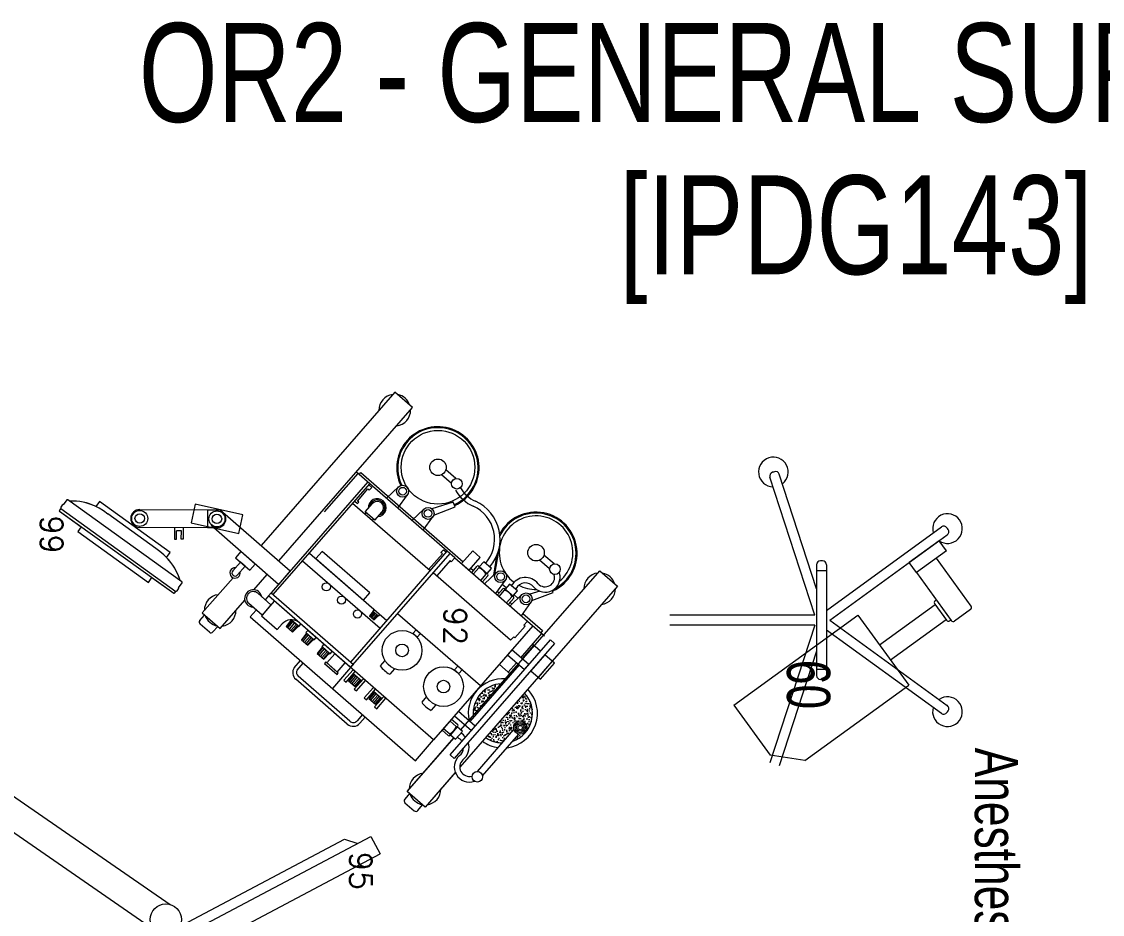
# Model space of a CAD drawing. Header units: millimetres. Extents: x 26027 to 581921, y 7230 to 233891.
# Drawn here: x 506278 to 508464, y 196465 to 198271 of the extents above; entities that cross this region are included whole.
import ezdxf

# ---------------------------------------------------------------- set-up
doc = ezdxf.new("R2010")
doc.units = ezdxf.units.MM
doc.header["$LTSCALE"] = 5
doc.linetypes.add('HIDDEN', pattern=[9.525, 6.35, -3.175])
for name, color, linetype, lineweight in [('72_EGR_BASE_TEXT', 7, 'Continuous', 5), ('Medical Equipment and Furniture', 163, 'Continuous', 0), ('Medical Equipment and Furniture1', 163, 'Continuous', 5)]:
    doc.layers.add(name, color=color, linetype=linetype, lineweight=lineweight)
doc.styles.add('list_ghTextstyle', font='romans.shx', dxfattribs={"height": 0.25})
doc.styles.add('X3G_ENTITY_257CFD', font='swisscl.ttf', dxfattribs={"height": 200})
doc.styles.add('X3G_ENTITY_2587EA', font='swisscl.ttf', dxfattribs={"height": 200})

# ---------------------------------------------------------------- blocks, each defined once
blk = doc.blocks.new('Anesthesia Machine')
at = {"layer": 'Medical Equipment and Furniture'}
h = blk.add_hatch(dxfattribs=at)
h.set_pattern_fill('AR-CONC', color=256, scale=2, angle=48.9223, style=0)
h.set_pattern_definition([(98.9223375, (-2537710.716, -93790.705), (10.37204244, 9.98903076), [1.5, -16.5]), (43.9223375, (-2537710.716, -93790.705), (-13.16376223, 7.79315979), [1.2, -13.2]), (149.3737375, (-2537709.852, -93789.873), (-2.7917059, 17.78219258), [1.2748038, -14.02284224]), (95.1065375, (-2537713.732, -93788.077), (16.52071466, 13.91495552), [2.25, -24.75]), (145.5579375, (-2537712.355, -93786.917), (-2.40319354, 26.8928366), [1.91220576, -21.03426]), (40.1065375, (-2537713.732, -93788.077), (-2.40321454, 26.89283473), [1.8, -19.8]), (69.9223375, (-2537711.664, -93787.226), (13.914370934, 3.7081372), [1.5, -16.5]), (14.9223375, (-2537711.664, -93787.226), (-7.73508703, 13.1979697), [1.2, -13.2]), (120.3737375, (-2537710.504, -93786.917), (6.17929704, 16.90610194), [1.2748038, -14.02284224]), (86.42233752, (-2537710.7165, -93790.705), (-4.85903808, 4.558094002), [0, -13.04, 0, -13.4, 0, -13.25]), (56.4223375, (-2537710.7165, -93790.705), (-2.4891437, 9.14935165), [0, -7.64, 0, -12.74, 0, -5.05]), (16.42233752, (-2537713.647, -93794.0673), (7.35534207, 7.751708798), [0, -5, 0, -15.6, 0, -20.7]), (6.4223375, (-2537714.961, -93795.575), (6.1547938, 10.107886006), [0, -6.5, 0, -10.36, 0, -14.7])])
h.paths.add_polyline_path([(-784406.5, -323988.7, 0.202653), (-784386, -324030.7, 0.202653), (-784341.6, -324045.2)])
edge = h.paths.add_edge_path(flags=0)
edge.add_arc((-784317.8, -323950.3), 13.4, 48.9223, 228.9223)
edge.add_arc((-784317.8, -323950.3), 13.4, 228.9223, 408.9223)
edge = h.paths.add_edge_path()
edge.add_line((-784304.7, -323952.8), (-784290, -323965.6))
edge.add_arc((-784346.6, -323985.4), 60, 379.3479, 493.2114)
edge.add_line((-784387.7, -323941.7), (-784297.7, -324020.2))
edge.add_arc((-784346.6, -323985.4), 60, 324.6333, 358.989)
edge.add_line((-784286.6, -323986.5), (-784313.6, -323963))
edge.add_arc((-784317.8, -323950.3), 13.4, 288.5054, 349.3393)
for p, q in [((-784635.2, -323789.3, 0), (-784603.8, -323753.3, 0)), ((-784603.8, -323753.3, 0), (-784237.5, -324072.6, 0)), ((-784312.9, -324070.3, 0), (-784635.2, -323789.3, 0)), ((-784648.8, -323881.8, 0), (-784666.6, -323902.2, 0)), ((-784638.6, -323890.7, 0), (-784656.3, -323911.2, 0)), ((-784591.3, -323883.5, 0), (-784595.5, -323885.1, 0)), ((-784574.6, -323926.8, 0), (-784591.3, -323883.5, 0)), ((-784495.5, -323889, 0), (-784488.1, -323880.6, 0)), ((-784262.5, -324092.1, 0), (-784495.5, -323889, 0)), ((-784488.1, -323880.6, 0), (-784255.1, -324083.6, 0)), ((-784448, -323880.9, 0), (-784465.1, -323900.6, 0)), ((-784419.4, -323913.6, 0), (-784451.8, -323885.4, 0)), ((-784415.6, -323909.2, 0), (-784448, -323880.9, 0)), ((-784593.6, -323910.7, 0), (-784587.4, -323930.6, 0)), ((-784548.4, -323944.9, 0), (-784513.9, -323905.3, 0)), ((-784533.4, -323935.8, 0), (-784503.3, -323901.3, 0)), ((-784513.9, -323905.3, 0), (-784509.8, -323908.8, 0)), ((-784459.2, -323948.9, 0), (-784507.8, -323906.5, 0)), ((-784472.5, -323909, 0), (-784486.5, -323925.1, 0)), ((-784465.1, -323900.6, 0), (-784432.7, -323928.9, 0)), ((-784432.7, -323928.9, 0), (-784415.6, -323909.2, 0)), ((-784661.4, -324082.7, 0), (-784533.4, -323935.8, 0)), ((-784544, -323948, 0), (-784571.1, -323928.6, 0)), ((-784533.4, -323935.8, 0), (-784525.2, -323942.9, 0)), ((-784523.5, -323924.5, 0), (-784292.9, -324125.5, 0)), ((-784456.8, -323946.2, 0), (-784484.1, -323922.4, 0)), ((-784445.2, -323932.8, 0), (-784474.9, -323966.9, 0)), ((-784435.1, -323941.6, 0), (-784445.2, -323932.8, 0)), ((-784594.2, -323956, 0), (-784608, -323971.9, 0)), ((-784583.8, -323965.1, 0), (-784594.2, -323956, 0)), ((-784563.9, -323970.9, 0), (-784586.9, -323946.7, 0)), ((-784579.8, -323955.3, 0), (-784586.3, -323962.8, 0)), ((-784580.3, -323953.6, 0), (-784579.8, -323955.3, 0)), ((-784525.2, -323942.9, 0), (-784523, -323940.3, 0)), ((-784523, -323940.3, 0), (-784499.4, -323960.9, 0)), ((-784464.8, -323975.7, 0), (-784435.1, -323941.6, 0)), ((-784429.8, -323974.5, 0), (-784449.1, -323957.7, 0)), ((-784444.6, -323952.5, 0), (-784330.4, -324052.1, 0)), ((-784220.1, -324026.5, 0), (-784304.7, -323952.8, 0)), ((-784494.5, -323969.7, 0), (-784630.9, -324126.2, 0)), ((-784588.9, -323999.6, 0), (-784616, -323980.1, 0)), ((-784608, -323971.9, 0), (-784597.6, -323980.9, 0)), ((-784600.2, -323978.7, 0), (-784607, -323986.6, 0)), ((-784582.7, -323963.8, 0), (-784598.7, -323982.2, 0)), ((-784597.6, -323980.9, 0), (-784583.8, -323965.1, 0)), ((-784570, -323977.9, 0), (-784582.5, -323967, 0)), ((-784567, -323974.4, 0), (-784579.5, -323963.5, 0)), ((-784571, -323970.9, 0), (-784567.6, -323967, 0)), ((-784499.4, -323960.9, 0), (-784501.6, -323963.5, 0)), ((-784501.6, -323963.5, 0), (-784494.5, -323969.7, 0)), ((-784474.9, -323966.9, 0), (-784464.8, -323975.7, 0)), ((-784445.5, -323992.5, 0), (-784425.3, -323969.3, 0)), ((-784229, -324036.7, 0), (-784313.6, -323963, 0)), ((-784674.9, -323994.4, 0), (-784628.1, -324002.1, 0)), ((-784664.6, -323998.1, 0), (-784625.8, -324004.5, 0)), ((-784608.8, -324022.4, 0), (-784631.8, -323998.2, 0)), ((-784586.1, -323996.3, 0), (-784598.6, -323985.4, 0)), ((-784583, -323992.8, 0), (-784595.6, -323981.9, 0)), ((-784593.3, -323996.4, 0), (-784590.1, -323992.8, 0)), ((-784639.6, -324008.1, 0), (-784653.4, -324024, 0)), ((-784653.4, -324024, 0), (-784643, -324033, 0)), ((-784628.1, -324015.9, 0), (-784644.2, -324034.3, 0)), ((-784643, -324033, 0), (-784629.2, -324017.1, 0)), ((-784629.2, -324017.1, 0), (-784639.6, -324008.1, 0)), ((-784615.4, -324030, 0), (-784628, -324019.1, 0)), ((-784612.4, -324026.5, 0), (-784624.9, -324015.6, 0)), ((-784662, -324031.3, 0), (-784675.2, -324046.4, 0)), ((-784636.2, -324053.7, 0), (-784662, -324031.3, 0)), ((-784631.5, -324048.4, 0), (-784644, -324037.5, 0)), ((-784628.5, -324044.9, 0), (-784641, -324034, 0)), ((-784640.2, -324050.2, 0), (-784635.5, -324044.9, 0)), ((-784402, -324030.5, 0), (-784548.2, -324198.2, 0)), ((-784320.9, -324041.2, 0), (-784350.6, -324075.2, 0)), ((-784311.7, -324049.1, 0), (-784320.9, -324041.2, 0)), ((-784834.1, -324272.7, 0), (-784653.4, -324065.4, 0)), ((-784675.2, -324046.4, 0), (-784649.4, -324068.9, 0)), ((-784649.4, -324068.9, 0), (-784636.2, -324053.7, 0)), ((-784341.4, -324083.2, 0), (-784311.7, -324049.1, 0)), ((-784310.2, -324067.2, 0), (-784319.2, -324077.6, 0)), ((-784294.3, -324081.1, 0), (-784310.2, -324067.2, 0)), ((-784821.7, -324080.2, 0), (-784839.5, -324100.6, 0)), ((-784811.4, -324089.1, 0), (-784829.2, -324109.5, 0)), ((-784764.2, -324081.8, 0), (-784773.7, -324085.6, 0)), ((-784773.7, -324085.6, 0), (-784760.3, -324129, 0)), ((-784764.2, -324081.8, 0), (-784768.4, -324083.5, 0)), ((-784747.5, -324125.2, 0), (-784764.2, -324081.8, 0)), ((-784661.4, -324082.7, 0), (-784674.6, -324097.8, 0)), ((-784661.4, -324082.7, 0), (-784653.2, -324089.8, 0)), ((-784653.2, -324089.8, 0), (-784655.5, -324092.3, 0)), ((-784350.6, -324075.2, 0), (-784341.4, -324083.2, 0)), ((-784334.6, -324089.2, 0), (-784323.7, -324076.6, 0)), ((-784334.6, -324089.2, 0), (-784312.7, -324108.3, 0)), ((-784331.1, -324092.2, 0), (-784320.2, -324079.7, 0)), ((-784302.1, -324092.6, 0), (-784320.5, -324076.5, 0)), ((-784319.2, -324077.6, 0), (-784303.3, -324091.4, 0)), ((-784303.3, -324091.4, 0), (-784294.3, -324081.1, 0)), ((-784188.4, -324178.8, 0), (-784297.6, -324083.6, 0)), ((-784188.4, -324178.8, 0), (-784297, -324084.2, 0)), ((-784255.1, -324083.6, 0), (-784262.5, -324092.1, 0)), ((-784228.3, -324080.7, 0), (-784157, -324142.8, 0)), ((-784227.2, -324081.6, 0), (-784157, -324142.8, 0)), ((-784674.6, -324097.8, 0), (-784811.1, -324254.5, 0)), ((-784677.6, -324105.6, 0), (-784672.4, -324099.7, 0)), ((-784671.7, -324110.6, 0), (-784677.6, -324105.6, 0)), ((-784450.4, -324293.1, 0), (-784674.6, -324097.8, 0)), ((-784669.2, -324107.7, 0), (-784671.7, -324110.6, 0)), ((-784439.2, -324293.3, 0), (-784669.8, -324092.3, 0)), ((-784637.3, -324135.5, 0), (-784669.2, -324107.7, 0)), ((-784655.5, -324092.3, 0), (-784624.8, -324119.1, 0)), ((-784316.2, -324105.2, 0), (-784305.3, -324092.7, 0)), ((-784312.7, -324108.3, 0), (-784301.8, -324095.8, 0)), ((-784634.7, -324132.5, 0), (-784771.3, -324289.2, 0)), ((-784716.9, -324146.4, 0), (-784744, -324126.9, 0)), ((-784292.9, -324125.5, 0), (-784584.1, -324459.5, 0)), ((-784363.7, -324120.8, 0), (-784352.7, -324130.4, 0)), ((-784250.7, -324162.3, 0), (-784292.9, -324125.5, 0)), ((-784188.4, -324178.8, 0), (-784245.6, -324129, 0)), ((-784736.8, -324169.2, 0), (-784759.8, -324145, 0)), ((-784380.4, -324140, 0), (-784369.4, -324149.5, 0)), ((-784157, -324142.8, 0), (-784188.4, -324178.8, 0)), ((-784149.9, -324157.5, 0), (-784161.2, -324147.6, 0)), ((-784965.2, -324167.9, 0), (-784996.6, -324203.9, 0)), ((-784654.9, -324438.4, 0), (-784965.2, -324167.9, 0)), ((-784541.8, -324496.3, 0), (-784250.7, -324162.3, 0)), ((-784184.2, -324174, 0), (-784172.9, -324183.9, 0)), ((-784165.8, -324183.4, 0), (-784149.4, -324164.5, 0)), ((-784781.7, -324220.7, 0), (-784804.7, -324196.5, 0)), ((-784761.8, -324197.9, 0), (-784788.9, -324178.4, 0)), ((-784996.6, -324203.9, 0), (-784686.2, -324474.4, 0)), ((-784670.9, -324376.7, 0), (-784534.4, -324220, 0)), ((-784436.8, -324204.7, 0), (-784425.8, -324214.3, 0)), ((-784737.5, -324244.5, 0), (-784754.3, -324229.8, 0)), ((-784655.2, -324390.4, 0), (-784518.6, -324233.7, 0)), ((-784546.7, -324234.2, 0), (-784556.9, -324245.8, 0)), ((-784553.6, -324248.7, 0), (-784543.5, -324237, 0)), ((-784544.1, -324237.7, 0), (-784553, -324247.9, 0)), ((-784539.6, -324250.6, 0), (-784548.5, -324242.8, 0)), ((-784543.5, -324237, 0), (-784546.7, -324234.2, 0)), ((-784537.8, -324248.5, 0), (-784546.6, -324240.6, 0)), ((-784536.4, -324246.9, 0), (-784545.1, -324238.8, 0)), ((-784535.6, -324246, 0), (-784544.1, -324237.7, 0)), ((-784453.5, -324223.9, 0), (-784442.5, -324233.4, 0)), ((-784395.2, -324242.8, 0), (-784398.9, -324247.1, 0)), ((-784374, -324261.3, 0), (-784395.2, -324242.8, 0)), ((-784376.1, -324230.2, 0), (-784390.6, -324246.9, 0)), ((-784377, -324231.3, 0), (-784389.7, -324245.8, 0)), ((-784373.2, -324252.6, 0), (-784386.1, -324241.7, 0)), ((-784370.6, -324249.6, 0), (-784383.3, -324238.5, 0)), ((-784377, -324221.9, 0), (-784380.7, -324226.2, 0)), ((-784380.7, -324226.2, 0), (-784359.5, -324244.7, 0)), ((-784368.1, -324246.7, 0), (-784380.6, -324235.4, 0)), ((-784366, -324244.4, 0), (-784378.4, -324232.8, 0)), ((-784355.8, -324240.5, 0), (-784377, -324221.9, 0)), ((-784364.9, -324243.1, 0), (-784377, -324231.3, 0)), ((-784376.3, -324256.2, 0), (-784364.9, -324243.1, 0)), ((-784359.5, -324244.7, 0), (-784355.8, -324240.5, 0)), ((-784811.1, -324254.5, 0), (-784834.7, -324281.6, 0)), ((-784811.1, -324254.5, 0), (-784814.6, -324258.5, 0)), ((-784814.6, -324258.5, 0), (-784590.5, -324453.8, 0)), ((-784587, -324449.8, 0), (-784811.1, -324254.5, 0)), ((-784803.8, -324250.4, 0), (-784809, -324256.3, 0)), ((-784798, -324255.5, 0), (-784803.8, -324250.4, 0)), ((-784800.5, -324258.4, 0), (-784798, -324255.5, 0)), ((-784776.1, -324279.7, 0), (-784800.5, -324258.4, 0)), ((-784754.2, -324263.6, 0), (-784771, -324249, 0)), ((-784737.5, -324244.5, 0), (-784754.2, -324263.6, 0)), ((-784752.7, -324261.9, 0), (-784749.7, -324264.5, 0)), ((-784739.6, -324246.9, 0), (-784736.6, -324249.5, 0)), ((-784556.9, -324245.8, 0), (-784553.6, -324248.7, 0)), ((-784553, -324247.9, 0), (-784543.6, -324255.2, 0)), ((-784542.8, -324254.3, 0), (-784552, -324246.8, 0)), ((-784541.4, -324252.7, 0), (-784550.5, -324245, 0)), ((-784543.6, -324255.2, 0), (-784535.6, -324246, 0)), ((-784413, -324263.2, 0), (-784416.7, -324267.4, 0)), ((-784391.8, -324281.7, 0), (-784413, -324263.2, 0)), ((-784398.9, -324247.1, 0), (-784377.7, -324265.6, 0)), ((-784389.7, -324245.8, 0), (-784376.3, -324256.2, 0)), ((-784375.2, -324254.9, 0), (-784388.3, -324244.2, 0)), ((-784377.7, -324265.6, 0), (-784374, -324261.3, 0)), ((-784339, -324263.7, 0), (-784326.5, -324274.6, 0)), ((-784830.1, -324276.2, 0), (-784834.1, -324272.7, 0)), ((-784754, -324346.4, 0), (-784832, -324278.4, 0)), ((-784773.5, -324276.8, 0), (-784776.1, -324279.7, 0)), ((-784776.1, -324285, 0), (-784771, -324279.1, 0)), ((-784771, -324279.1, 0), (-784773.5, -324276.8, 0)), ((-784431.2, -324284.1, 0), (-784434.9, -324288.3, 0)), ((-784410, -324302.6, 0), (-784431.2, -324284.1, 0)), ((-784412.1, -324271.5, 0), (-784426.6, -324288.1, 0)), ((-784413, -324272.5, 0), (-784425.7, -324287.1, 0)), ((-784411.2, -324296.2, 0), (-784424.3, -324285.5, 0)), ((-784409.1, -324293.8, 0), (-784422.1, -324283, 0)), ((-784406.6, -324290.9, 0), (-784419.3, -324279.8, 0)), ((-784416.7, -324267.4, 0), (-784395.5, -324286, 0)), ((-784404, -324288, 0), (-784416.6, -324276.6, 0)), ((-784402, -324285.7, 0), (-784414.4, -324274.1, 0)), ((-784400.9, -324284.4, 0), (-784413, -324272.5, 0)), ((-784412.3, -324297.4, 0), (-784400.9, -324284.4, 0)), ((-784395.5, -324286, 0), (-784391.8, -324281.7, 0)), ((-784344.1, -324269.4, 0), (-784331.5, -324280.4, 0)), ((-784590.5, -324453.8, 0), (-784445.7, -324287.7, 0)), ((-784439.2, -324293.3, 0), (-784584.1, -324459.5, 0)), ((-784448.7, -324304.2, 0), (-784467.2, -324325.4, 0)), ((-784430.2, -324320.4, 0), (-784448.7, -324304.2, 0)), ((-784445.7, -324287.7, 0), (-784439.2, -324293.3, 0)), ((-784439.2, -324293.3, 0), (-784396.9, -324330.1, 0)), ((-784434.9, -324288.3, 0), (-784413.7, -324306.8, 0)), ((-784425.7, -324287.1, 0), (-784412.3, -324297.4, 0)), ((-784330.5, -324295, 0), (-784421.5, -324399.4, 0)), ((-784324.7, -324300, 0), (-784415.7, -324404.4, 0)), ((-784413.7, -324306.8, 0), (-784410, -324302.6, 0)), ((-784467.2, -324325.4, 0), (-784448.7, -324341.6, 0)), ((-784428.3, -324318.2, 0), (-784450.6, -324343.8, 0)), ((-784448.7, -324341.6, 0), (-784430.2, -324320.4, 0)), ((-784447.6, -324346.3, 0), (-784425.4, -324320.8, 0)), ((-784425.4, -324320.8, 0), (-784428.3, -324318.2, 0)), ((-784471.9, -324330.8, 0), (-784486.4, -324347.4, 0)), ((-784486.4, -324347.4, 0), (-784481.8, -324351.5, 0)), ((-784481.8, -324351.5, 0), (-784467.3, -324334.8, 0)), ((-784468.2, -324335.9, 0), (-784480.9, -324350.4, 0)), ((-784480.9, -324350.4, 0), (-784467.5, -324360.8, 0)), ((-784466.4, -324359.5, 0), (-784479.5, -324348.8, 0)), ((-784464.3, -324357.2, 0), (-784477.3, -324346.3, 0)), ((-784461.8, -324354.2, 0), (-784474.5, -324343.1, 0)), ((-784467.3, -324334.8, 0), (-784471.9, -324330.8, 0)), ((-784459.2, -324351.3, 0), (-784471.8, -324340, 0)), ((-784457.2, -324349, 0), (-784469.6, -324337.4, 0)), ((-784456.1, -324347.7, 0), (-784468.2, -324335.9, 0)), ((-784467.5, -324360.8, 0), (-784456.1, -324347.7, 0)), ((-784450.6, -324343.8, 0), (-784447.6, -324346.3, 0)), ((-784500, -324363, 0), (-784514.5, -324379.6, 0)), ((-784509.9, -324383.7, 0), (-784495.4, -324367, 0)), ((-784496.3, -324368.1, 0), (-784509, -324382.6, 0)), ((-784495.4, -324367, 0), (-784500, -324363, 0)), ((-784487.3, -324383.5, 0), (-784499.9, -324372.2, 0)), ((-784485.3, -324381.2, 0), (-784497.6, -324369.7, 0)), ((-784484.2, -324379.9, 0), (-784496.3, -324368.1, 0)), ((-784522.2, -324397.8, 0), (-784526.8, -324393.8, 0)), ((-784514.5, -324379.6, 0), (-784509.9, -324383.7, 0)), ((-784509, -324382.6, 0), (-784495.6, -324393, 0)), ((-784494.4, -324391.7, 0), (-784507.6, -324381.1, 0)), ((-784492.4, -324389.4, 0), (-784505.4, -324378.5, 0)), ((-784489.9, -324386.5, 0), (-784502.6, -324375.4, 0)), ((-784495.6, -324393, 0), (-784484.2, -324379.9, 0)), ((-784438.9, -324407.3, 0), (-784453.3, -324394.7, 0)), ((-784434.2, -324401.2, 0), (-784448.3, -324389, 0)), ((-784758.1, -324556.9, 0), (-784634.7, -324415.3, 0)), ((-784634.7, -324415.3, 0), (-784607.4, -324439.1, 0)), ((-784535.8, -324413.5, 0), (-784522.2, -324397.8, 0)), ((-784523.1, -324398.9, 0), (-784535.8, -324413.5, 0)), ((-784535.8, -324413.5, 0), (-784522.4, -324423.8, 0)), ((-784521.3, -324422.5, 0), (-784534.4, -324411.9, 0)), ((-784519.3, -324420.2, 0), (-784532.2, -324409.3, 0)), ((-784516.7, -324417.3, 0), (-784529.5, -324406.2, 0)), ((-784514.2, -324414.3, 0), (-784526.7, -324403, 0)), ((-784512.2, -324412, 0), (-784524.5, -324400.5, 0)), ((-784511, -324410.7, 0), (-784523.1, -324398.9, 0)), ((-784522.4, -324423.8, 0), (-784511, -324410.7, 0)), ((-784607.4, -324439.1, 0), (-784726.4, -324575.6, 0)), ((-784516, -324441.6, 0), (-784527.4, -324431.6, 0)), ((-784590.5, -324453.8, 0), (-784587, -324449.8, 0)), ((-784584.1, -324459.5, 0), (-784590.5, -324453.8, 0)), ((-784589.4, -324481.3, 0), (-784566, -324454.5, 0)), ((-784584.1, -324459.5, 0), (-784576.3, -324466.3, 0)), ((-784573.8, -324447.7, 0), (-784544, -324473.7, 0)), ((-784566, -324454.5, 0), (-784545.4, -324472.5, 0)), ((-784544, -324473.7, 0), (-784516, -324441.6, 0)), ((-784596.6, -324489.2, 0), (-784627.5, -324462.2, 0)), ((-784545.4, -324472.5, 0), (-784568.8, -324499.3, 0)), ((-784648.7, -324486.5, 0), (-784673.8, -324515.2, 0)), ((-784661.2, -324526.2, 0), (-784636.2, -324497.4, 0)), ((-784636.2, -324497.4, 0), (-784648.7, -324486.5, 0)), ((-784555.6, -324484.2, 0), (-784541.8, -324496.3, 0)), ((-784748.2, -324511.3, 0), (-784769.7, -324607.6, 0)), ((-784710.4, -324519.7, 0), (-784748.2, -324511.3, 0)), ((-784731.9, -324616.1, 0), (-784710.4, -324519.7, 0)), ((-784673.8, -324515.2, 0), (-784661.2, -324526.2, 0)), ((-784644.3, -324506.8, 0), (-784652.7, -324516.4, 0)), ((-784652.7, -324516.4, 0), (-784635, -324531.9, 0)), ((-784626.6, -324522.2, 0), (-784644.3, -324506.8, 0)), ((-784518.3, -324557.4, 0), (-784575.6, -324507.5, 0)), ((-784621, -324531.2, 0), (-784549.7, -324593.4, 0)), ((-784758.2, -324583, 0), (-784758.1, -324556.9, 0)), ((-784722, -324570.5, 0), (-784722, -324583.1, 0)), ((-784549.7, -324593.4, 0), (-784518.3, -324557.4, 0)), ((-784522.5, -324562.2, 0), (-784511.2, -324572, 0)), ((-784758.9, -324719.9, 0), (-784758.2, -324583, 0)), ((-784758.2, -324583, 0), (-784722, -324583.1, 0)), ((-784722, -324583.1, 0), (-784722.6, -324720.1, 0)), ((-784534.2, -324598.4, 0), (-784545.5, -324588.6, 0)), ((-784510.8, -324579.1, 0), (-784527.2, -324597.9, 0)), ((-784769.7, -324607.6, 0), (-784731.9, -324616.1, 0)), ((-784612.5, -324634.7, 0), (-784778.6, -324865.4, 0)), ((-784722.2, -324631.9, 0), (-784698.9, -324632.1, 0)), ((-784716.1, -324635.7, 0), (-784716.1, -324645.6, 0)), ((-784698.9, -324635.8, 0), (-784716.1, -324635.7, 0)), ((-784698.9, -324632.1, 0), (-784698.9, -324635.8, 0)), ((-784612.5, -324634.7, 0), (-784615.1, -324638.3, 0)), ((-784600.6, -324641.2, 0), (-784610.8, -324634.4, 0)), ((-784600.6, -324641.2, 0), (-784610.8, -324634.4, 0)), ((-784672.3, -324658.3, 0), (-784775.3, -324801.2, 0)), ((-784672.3, -324658.3, 0), (-784775.3, -324801.2, 0)), ((-784761.3, -324879.8, 0), (-784593.4, -324646.6, 0)), ((-784755.6, -324882.1, 0), (-784589.4, -324651.2, 0)), ((-784722.3, -324649.4, 0), (-784698.9, -324649.5, 0)), ((-784698.9, -324645.7, 0), (-784716.1, -324645.6, 0)), ((-784698.9, -324649.5, 0), (-784698.9, -324645.7, 0)), ((-784662.1, -324665.6, 0), (-784672.3, -324658.3, 0)), ((-784662.1, -324665.6, 0), (-784672.3, -324658.3, 0)), ((-784621.1, -324695.2, 0), (-784589.4, -324651.2, 0)), ((-784589.6, -324649.5, 0), (-784593.4, -324646.6, 0)), ((-784589.6, -324649.5, 0), (-784593.4, -324646.6, 0)), ((-784680.1, -324687.6, 0), (-784749.9, -324784.5, 0)), ((-784714.5, -324844.9, 0), (-784611.6, -324702.1, 0)), ((-784714.5, -324844.9, 0), (-784611.6, -324702.1, 0)), ((-784611.6, -324702.1, 0), (-784621.1, -324695.2, 0)), ((-784611.6, -324702.1, 0), (-784621.1, -324695.2, 0)), ((-784775.3, -324801.2, 0), (-784765.1, -324808.5, 0)), ((-784775.3, -324801.2, 0), (-784765.1, -324808.5, 0)), ((-784755.6, -324882.1, 0), (-784724, -324838.1, 0)), ((-784724, -324838.1, 0), (-784714.5, -324844.9, 0)), ((-784724, -324838.1, 0), (-784714.5, -324844.9, 0)), ((-784776.1, -324861.9, 0), (-784778.6, -324865.4, 0)), ((-784778.4, -324867.1, 0), (-784768.7, -324874.6, 0)), ((-784778.4, -324867.1, 0), (-784768.7, -324874.6, 0)), ((-784761.3, -324879.8, 0), (-784757.3, -324882.4, 0)), ((-784761.3, -324879.8, 0), (-784757.3, -324882.4, 0))]:
    blk.add_line(p, q, dxfattribs=at)
at = {"layer": 'Medical Equipment and Furniture', "elevation": 0}
for points in [[(-784434.5, -324067.8), (-784442.2, -324076.6), (-784434.7, -324083.2), (-784427, -324074.3)], [(-784515.7, -324160.9), (-784508, -324152.1), (-784500.5, -324158.7), (-784508.2, -324167.5)], [(-784659.7, -324363.8), (-784575.6, -324267.3), (-784590.1, -324254.6), (-784674.2, -324351.1)]]:
    blk.add_lwpolyline(points, close=True, dxfattribs=at)
at = {"layer": 'Medical Equipment and Furniture'}
for centre, radius in [((-784638.2, -323880, 0), 10.7), ((-784671.5, -323918.2, 0), 16.7), ((-784578.2, -323938.4, 0), 12.1), ((-784578.2, -323938.4, 0), 7.8), ((-784317.8, -323950.3, 0), 13.4), ((-784317.8, -323950.3, 0), 10.4), ((-784317.8, -323950.3, 0), 7.39), ((-784317.8, -323950.3, 0), 4.39), ((-784623.1, -323989.9, 0), 12.1), ((-784623.1, -323989.9, 0), 7.8), ((-784844.4, -324116.6, 0), 74.5), ((-784218.3, -324037, 0), 10.7), ((-784811.1, -324078.4, 0), 10.7), ((-784400.7, -324105.4, 0), 40.2), ((-784844.4, -324116.6, 0), 16.7), ((-784400.7, -324105.4, 0), 12.7), ((-784751, -324136.7, 0), 12.1), ((-784751, -324136.7, 0), 7.8), ((-784473.9, -324189.2, 0), 40.2), ((-784796, -324188.2, 0), 12.1), ((-784473.9, -324189.2, 0), 12.7), ((-784796, -324188.2, 0), 7.8), ((-784547.6, -324279.5, 0), 8.23), ((-784575.7, -324311.7, 0), 8.23), ((-784602.5, -324342.5, 0), 8.23), ((-784740, -324563.7, 0), 16.2), ((-784740, -324563.7, 0), 9.56), ((-784740.8, -324720, 0), 16.2), ((-784740.8, -324720, 0), 9.56)]:
    blk.add_circle(centre, radius, dxfattribs=at)
for centre, radius, start, end in [((-784598.7, -323789.5, 0), 32, 108.496, 169.3487), ((-784598.7, -323789.5, 0), 32, 7.1375, 90.7072), ((-784598.7, -323789.5, 0), 32, 187.1375, 270.7072), ((-784670.3, -323918.5, 0), 83.3, 24.0466, 241.6718), ((-784670.3, -323918.5, 0), 81.3, 27.2886, 243.7477), ((-784671.5, -323918.2, 0), 74.5, 39.7309, 323.2002), ((-784621.9, -323899.9, 0), 30.3, 310.9863, 104.9297), ((-784621.9, -323900, 0), 19.3, 312.9871, 104.8892), ((-784588.9, -323939.9, 0), 32.5, 127.5863, 240.753), ((-784588.9, -323939.9, 0), 21.5, 127.5863, 243.2115), ((-784671.5, -323918.2, 0), 74.5, 331.9857, 0.7569), ((-784346.6, -323985.4, 0), 70, 7.1218, 134.0294), ((-784346.6, -323985.4, 0), 60, 19.3479, 133.2114), ((-784573.2, -323988.3, 0), 23.3, 113.7487, 164.096), ((-784580.9, -323965.3, 0), 2.32, 51.6891, 226.1556), ((-784346.6, -323985.4, 0), 70, 175.5999, 282.2448), ((-784698.5, -324075.6, 0), 84.6, 48.9223, 155.7267), ((-784698.5, -324075.6, 0), 73.6, 48.9223, 155.7267), ((-784597, -323983.7, 0), 2.32, 51.6891, 226.1556), ((-784346.6, -323985.4, 0), 60, 183.0982, 274.7464), ((-784346.6, -323985.4, 0), 60, 324.6333, 358.989), ((-784346.6, -323985.4, 0), 70, 323.8153, 352.4077), ((-784618.6, -324040.4, 0), 23.3, 113.7487, 164.096), ((-784626.3, -324017.4, 0), 2.32, 51.6891, 226.1556), ((-784843.2, -324116.8, 0), 83.3, 24.0466, 295.4856), ((-784843.2, -324116.8, 0), 81.3, 24.0466, 295.7791), ((-784836.7, -324013.3, 0), 67.1, 299.8411, 335.7267), ((-784836.7, -324013.3, 0), 78.1, 299.8411, 335.7267), ((-784642.4, -324035.8, 0), 2.32, 51.6891, 226.1556), ((-784238.2, -324053.1, 0), 30.5, 221.2324, 19.3936), ((-784278.2, -324086.3, 0), 32.5, 128.3439, 150.753), ((-784278.2, -324086.3, 0), 32.5, 37.5863, 107.0692), ((-784278.2, -324086.3, 0), 21.5, 37.5863, 85.9809), ((-784238.3, -324053.3, 0), 19.3, 222.9871, 14.8892), ((-784322, -324078.2, 0), 2.32, 321.6891, 136.1556), ((-784326.6, -324102.1, 0), 23.3, 23.7487, 74.096), ((-784278.2, -324086.3, 0), 21.5, 122.8054, 153.2115), ((-784303.6, -324094.3, 0), 2.32, 321.6891, 136.1556), ((-784193.5, -324142.7, 0), 32, 7.1375, 90.7072), ((-784400.7, -324105.4, 0), 54.2, 305.3627, 332.4819), ((-784193.5, -324142.7, 0), 32, 187.1375, 270.7072), ((-784193.5, -324142.7, 0), 32, 288.496, 349.3487), ((-784960, -324204, 0), 32, 108.496, 169.3487), ((-784960, -324204, 0), 32, 7.1375, 90.7072), ((-784153.2, -324161.2, 0), 5, 318.9223, 48.9223), ((-784169.6, -324180.1, 0), 5, 228.9223, 318.9223), ((-784960, -324204, 0), 32, 187.1375, 270.7072), ((-784762.7, -324239.4, 0), 18.2, 3.2505, 274.5942), ((-784473.9, -324189.2, 0), 54.2, 305.3627, 332.4819), ((-784762.7, -324239.4, 0), 15.5, 14.0364, 263.8083), ((-784762.7, -324239.4, 0), 12.7, 48.9223, 228.9223), ((-784338.3, -324288.2, 0), 10.4, 318.8685, 48.9223), ((-784338.3, -324288.2, 0), 18, 318.8815, 48.9223), ((-784511.3, -324413.2, 0), 24.5, 143.656, 228.9223), ((-784428.9, -324392.9, 0), 17.5, 235.4423, 318.9223), ((-784428.9, -324392.9, 0), 9.86, 237.6118, 318.9223), ((-784579.1, -324490.3, 0), 17.5, 100.2811, 357.5636), ((-784579.1, -324490.3, 0), 13.7, 138.9223, 318.9223), ((-784630.8, -324527, 0), 10.6, 176.0335, 101.8112), ((-784630.8, -324527, 0), 6.39, 228.9223, 48.9223), ((-784554.9, -324557.2, 0), 32, 7.1375, 90.7072), ((-784740, -324563.7, 0), 18.1, 318.9223, 138.9223), ((-784554.9, -324557.2, 0), 32, 187.1375, 270.7072), ((-784554.9, -324557.2, 0), 32, 288.496, 349.3487), ((-784514.5, -324575.8, 0), 5, 318.9223, 48.9223), ((-784531, -324594.7, 0), 5, 228.9223, 318.9223), ((-784611.5, -324635.4, 0), 1.26, 56.5721, 144.2764), ((-784611.5, -324635.4, 0), 1.26, 56.5721, 144.2764), ((-784582.1, -324749.2, 0), 115.7, 106.5858, 147.8284), ((-784582.1, -324749.2, 0), 115.7, 106.5858, 133.7511), ((-784601.3, -324649.6, 0), 8.46, 20.9382, 85.4449), ((-784601.3, -324649.6, 0), 8.46, 20.9382, 85.4449), ((-784590.4, -324650.5, 0), 1.25, 324.2534, 52.2546), ((-784590.4, -324650.5, 0), 1.25, 324.2534, 52.2546), ((-784740.8, -324720, 0), 18.1, 179.7353, 359.7353), ((-784660.4, -324858, 0), 115.7, 140.6306, 181.9562), ((-784660.4, -324858, 0), 115.7, 154.7094, 181.9562), ((-784777.6, -324866.1, 0), 1.25, 144.2536, 232.2536), ((-784777.6, -324866.1, 0), 1.25, 144.2536, 232.2536), ((-784761.1, -324871.5, 0), 8.26, 202.19, 268.4407), ((-784761.1, -324871.5, 0), 8.26, 202.19, 268.4407), ((-784756.6, -324881.4, 0), 1.25, 236.2535, 324.2534), ((-784756.6, -324881.4, 0), 1.25, 236.2535, 324.2534)]:
    blk.add_arc(centre, radius, start, end, dxfattribs=at)
blk = doc.blocks.new('OR Light')
at = {"layer": 'Medical Equipment and Furniture'}
for p, q in [((-782017.2, -318114.6, 0), (-781997.7, -318006.3, 0)), ((-781997.7, -318006.3, 0), (-781948.5, -318015.2, 0)), ((-782841.8, -318019.8, 0), (-782819.4, -318033.1, 0)), ((-782830.4, -318025.1, 0), (-782832.3, -318025.5, 0)), ((-782822.6, -318039.3, 0), (-782819.4, -318033.1, 0)), ((-782798.1, -318044, 0), (-782819.4, -318033.1, 0)), ((-781996, -318024.9, 0), (-782069.9, -318435.3, 0)), ((-781956.6, -318032, 0), (-782030.5, -318442.4, 0)), ((-781966.3, -318018.1, 0), (-781982, -318015.2, 0)), ((-781948.5, -318015.2, 0), (-781968, -318123.4, 0)), ((-783272.3, -318780.4, 0), (-782893.3, -318043.3, 0)), ((-782822.5, -318047.8, 0), (-782830.7, -318063.8, 0)), ((-782822.6, -318039.3, 0), (-782779, -318061.7, 0)), ((-782815.4, -318051.4, 0), (-782822.5, -318047.8, 0)), ((-782815.4, -318051.4, 0), (-782811.9, -318044.8, 0)), ((-782630.2, -318133.1, 0), (-782798.1, -318044, 0)), ((-783210, -318812.4, 0), (-782831, -318075.3, 0)), ((-782864.7, -318064.3, 0), (-782840.9, -318074.9, 0)), ((-782853.8, -318070.5, 0), (-782854.6, -318068.8, 0)), ((-782840.9, -318074.9, 0), (-782837.7, -318068.6, 0)), ((-782819.6, -318085.8, 0), (-782840.9, -318074.9, 0)), ((-782837.7, -318068.6, 0), (-782794.1, -318091, 0)), ((-782823.6, -318067.5, 0), (-782830.7, -318063.8, 0)), ((-782823.6, -318067.5, 0), (-782827, -318074.1, 0)), ((-782779, -318061.7, 0), (-782794.1, -318091, 0)), ((-782763.8, -318059.4, 0), (-782762.3, -318063.1, 0)), ((-782819.6, -318085.8, 0), (-782649.4, -318170.5, 0)), ((-782787.1, -318104.8, 0), (-782783.3, -318103.9, 0)), ((-782080.7, -318108.7, 0), (-782018.2, -318120, 0)), ((-782023.4, -318149, 0), (-782017.2, -318114.6, 0)), ((-782018.2, -318120, 0), (-782022.4, -318143.6, 0)), ((-782012.3, -318115.4, 0), (-782017.2, -318114.6, 0)), ((-782017.2, -318114.6, 0), (-782012.3, -318115.4, 0)), ((-782630.2, -318133.1, 0), (-782649.4, -318170.5, 0)), ((-782260.1, -318331.9, 0), (-782633.7, -318139.8, 0)), ((-782633.7, -318139.8, 0), (-782610.6, -318151.7, 0)), ((-782084.9, -318132.3, 0), (-782022.4, -318143.6, 0)), ((-781968, -318123.4, 0), (-781974.2, -318157.9, 0)), ((-781968, -318123.4, 0), (-781972.9, -318122.5, 0)), ((-781972.9, -318122.5, 0), (-781968, -318123.4, 0)), ((-782272.5, -318355.9, 0), (-782646, -318163.8, 0)), ((-782646, -318163.8, 0), (-782622.9, -318175.7, 0)), ((-782018.5, -318149.9, 0), (-782023.4, -318149, 0)), ((-781974.2, -318157.9, 0), (-781979.1, -318157, 0)), ((-782314.1, -318270.9, 0), (-782319.6, -318301.3, 0)), ((-782290.5, -318275.2, 0), (-782297.3, -318312.8, 0)), ((-782256.7, -318325.2, 0), (-782275.9, -318362.5, 0)), ((-782256.7, -318325.2, 0), (-782086.6, -318409.8, 0)), ((-782108.1, -318451.6, 0), (-782275.9, -318362.5, 0)), ((-782112, -318404.6, 0), (-782127.1, -318434, 0)), ((-782119, -318390.9, 0), (-782122.9, -318391.8, 0)), ((-782068.4, -318427, 0), (-782112, -318404.6, 0)), ((-782086.6, -318409.8, 0), (-782051, -318428.1, 0)), ((-782082.5, -318428.2, 0), (-782079.1, -318421.6, 0)), ((-782079.4, -318412.4, 0), (-782081, -318412.7, 0)), ((-782077.8, -318412.1, 0), (-782079.4, -318412.4, 0)), ((-782076.2, -318411.8, 0), (-782077.8, -318412.1, 0)), ((-782074.6, -318411.4, 0), (-782076.2, -318411.8, 0)), ((-782073, -318411, 0), (-782074.6, -318411.4, 0)), ((-782071.4, -318410.6, 0), (-782073, -318411, 0)), ((-782069.8, -318410.2, 0), (-782071.4, -318410.6, 0)), ((-782068.2, -318409.7, 0), (-782069.8, -318410.2, 0)), ((-782066.4, -318423, 0), (-782068.4, -318427, 0)), ((-782066.7, -318409.2, 0), (-782068.2, -318409.7, 0)), ((-782065.1, -318408.7, 0), (-782066.7, -318409.2, 0)), ((-782066.4, -318423, 0), (-782060.7, -318426.3, 0)), ((-782060.7, -318426.3, 0), (-782055.3, -318429.9, 0)), ((-782051, -318428.1, 0), (-782052.4, -318425.1, 0)), ((-782142.4, -318436.3, 0), (-782143.9, -318432.6, 0)), ((-782083.5, -318456.4, 0), (-782127.1, -318434, 0)), ((-782090.8, -318444.2, 0), (-782094.2, -318450.9, 0)), ((-782090.8, -318444.2, 0), (-782083.7, -318447.9, 0)), ((-782075.4, -318431.9, 0), (-782083.7, -318447.9, 0)), ((-782082.5, -318428.2, 0), (-782075.4, -318431.9, 0)), ((-782055.3, -318429.9, 0), (-782050.5, -318433.8, 0)), ((-782050.5, -318433.8, 0), (-782046.2, -318437.9, 0)), ((-782046.2, -318437.9, 0), (-782042.8, -318442.1, 0)), ((-782042.8, -318442.1, 0), (-782040.1, -318446.3, 0)), ((-782040.1, -318446.3, 0), (-782038.3, -318450.4, 0)), ((-782072.5, -318469.9, 0), (-782108.1, -318451.6, 0)), ((-782085.6, -318460.4, 0), (-782083.5, -318456.4, 0)), ((-782079.6, -318463.2, 0), (-782085.6, -318460.4, 0)), ((-782073.6, -318465.4, 0), (-782079.6, -318463.2, 0)), ((-782072.5, -318469.9, 0), (-782075.7, -318470.6, 0)), ((-782067.6, -318467.1, 0), (-782073.6, -318465.4, 0)), ((-782061.8, -318468.1, 0), (-782067.6, -318467.1, 0)), ((-782056.3, -318468.5, 0), (-782061.8, -318468.1, 0)), ((-782051.4, -318468.2, 0), (-782056.3, -318468.5, 0)), ((-782047, -318467.3, 0), (-782051.4, -318468.2, 0)), ((-782043.4, -318465.8, 0), (-782047, -318467.3, 0)), ((-782040.6, -318463.6, 0), (-782043.4, -318465.8, 0)), ((-782038.6, -318460.9, 0), (-782040.6, -318463.6, 0)), ((-782037.6, -318457.8, 0), (-782038.6, -318460.9, 0)), ((-782038.3, -318450.4, 0), (-782037.5, -318454.2, 0)), ((-782037.5, -318454.2, 0), (-782037.6, -318457.8, 0)), ((-783995.7, -318639.6, 0), (-783900.2, -318601.5, 0)), ((-783303, -318793.1, 0), (-783886.6, -318601, 0)), ((-784024.4, -318671.5, 0), (-784031.1, -318696.7, 0)), ((-784028.9, -318683.3, 0), (-784027.3, -318682.2, 0)), ((-783976.9, -318687.1, 0), (-783986.5, -318711.4, 0)), ((-783897.9, -318675.9, 0), (-783969.7, -318704.6, 0)), ((-783324.9, -318859.5, 0), (-783884.2, -318675.5, 0)), ((-784024.5, -318698.8, 0), (-784039.8, -318745.4, 0)), ((-784038.6, -318719.5, 0), (-784031.1, -318696.7, 0)), ((-784024.5, -318698.8, 0), (-784031.1, -318696.7, 0)), ((-784021.1, -318712.6, 0), (-784028.2, -318710.2, 0)), ((-784021.1, -318712.6, 0), (-784018.6, -318705, 0)), ((-784018.6, -318705, 0), (-784001.5, -318710.6, 0)), ((-783993.1, -318709.2, 0), (-784008.4, -318755.7, 0)), ((-784004, -318718.2, 0), (-784001.5, -318710.6, 0)), ((-783994, -318734.1, 0), (-783986.5, -318711.4, 0)), ((-783986.5, -318711.4, 0), (-783993.1, -318709.2, 0)), ((-783980.3, -318699.2, 0), (-783981, -318697.4, 0)), ((-784095.6, -318900.7, 0), (-784038.6, -318719.5, 0)), ((-784004, -318718.2, 0), (-783996.9, -318720.6, 0)), ((-783994, -318734.1, 0), (-784055.7, -318913.8, 0)), ((-784052.3, -318754.4, 0), (-784050.7, -318758.1, 0)), ((-784039.8, -318745.4, 0), (-784008.4, -318755.7, 0)), ((-784003.8, -318770.4, 0), (-784007.2, -318772.5, 0)), ((-784219.8, -319302, 0), (-784088.5, -318903.1, 0)), ((-784088.5, -318903.1, 0), (-784096.6, -318927.7, 0)), ((-784095.6, -318900.7, 0), (-784055.7, -318913.8, 0)), ((-784194.1, -319310.5, 0), (-784062.9, -318911.5, 0)), ((-784062.9, -318911.5, 0), (-784071, -318936.2, 0)), ((-784219.5, -319061.7, 0), (-784295, -319481.2, 0)), ((-784240.7, -319151.4, 0), (-784221.2, -319043.1, 0)), ((-784221.2, -319043.1, 0), (-784172, -319052, 0)), ((-784189.8, -319054.9, 0), (-784205.5, -319052, 0)), ((-784172, -319052, 0), (-784191.5, -319160.2, 0)), ((-784180.1, -319068.8, 0), (-784222, -319301.3, 0)), ((-784304.2, -319145.5, 0), (-784241.7, -319156.8, 0)), ((-784308.4, -319169.2, 0), (-784245.9, -319180.4, 0)), ((-784246.9, -319185.8, 0), (-784240.7, -319151.4, 0)), ((-784241.7, -319156.8, 0), (-784245.9, -319180.4, 0)), ((-784235.8, -319152.3, 0), (-784240.7, -319151.4, 0)), ((-784240.7, -319151.4, 0), (-784235.8, -319152.3, 0)), ((-784191.5, -319160.2, 0), (-784197.7, -319194.7, 0)), ((-784191.5, -319160.2, 0), (-784196.4, -319159.4, 0)), ((-784196.4, -319159.4, 0), (-784191.5, -319160.2, 0)), ((-784242, -319186.7, 0), (-784246.9, -319185.8, 0)), ((-784197.7, -319194.7, 0), (-784202.6, -319193.8, 0)), ((-784226.9, -319299.7, 0), (-784288.7, -319479.4, 0)), ((-784226.9, -319299.7, 0), (-784187, -319312.8, 0)), ((-784537.6, -319307.7, 0), (-784547.5, -319366.2, 0)), ((-784514, -319312, 0), (-784514, -319312, 0)), ((-784244, -319494.1, 0), (-784187, -319312.8, 0)), ((-784278.9, -319443.1, 0), (-784275.5, -319441.1, 0)), ((-784289.5, -319504.4, 0), (-784274.2, -319457.8, 0)), ((-784274.2, -319457.8, 0), (-784242.9, -319468.1, 0)), ((-784258.2, -319514.7, 0), (-784242.9, -319468.1, 0)), ((-784230.4, -319459.1, 0), (-784231.9, -319455.4, 0)), ((-784288.7, -319479.4, 0), (-784301.2, -319517.4, 0)), ((-784278.6, -319495.3, 0), (-784285.8, -319493, 0)), ((-784278.6, -319495.3, 0), (-784281.1, -319502.9, 0)), ((-784256.5, -319532.1, 0), (-784244, -319494.1, 0)), ((-784301.2, -319517.4, 0), (-784302.3, -319514.3, 0)), ((-784297.6, -319521.8, 0), (-784296.9, -319515.6, 0)), ((-784296.9, -319515.6, 0), (-784295.6, -319509.3, 0)), ((-784295.6, -319509.3, 0), (-784293.8, -319503, 0)), ((-784293.8, -319503, 0), (-784289.5, -319504.4, 0)), ((-784281.1, -319502.9, 0), (-784264, -319508.5, 0)), ((-784261.5, -319500.9, 0), (-784264, -319508.5, 0)), ((-784261.5, -319500.9, 0), (-784254.4, -319503.3, 0)), ((-784253.9, -319516.1, 0), (-784258.2, -319514.7, 0)), ((-784253.9, -319516.1, 0), (-784256.2, -319522.2, 0)), ((-784297.7, -319527.7, 0), (-784297.6, -319521.8, 0)), ((-784297.2, -319533.1, 0), (-784297.7, -319527.7, 0)), ((-784296.2, -319538, 0), (-784297.2, -319533.1, 0)), ((-784294.6, -319542.1, 0), (-784296.2, -319538, 0)), ((-784292.5, -319545.5, 0), (-784294.6, -319542.1, 0)), ((-784269, -319542.4, 0), (-784272.7, -319545.7, 0)), ((-784265.4, -319538.3, 0), (-784269, -319542.4, 0)), ((-784262, -319533.5, 0), (-784265.4, -319538.3, 0)), ((-784258.9, -319528.1, 0), (-784262, -319533.5, 0)), ((-784256.2, -319522.2, 0), (-784258.9, -319528.1, 0)), ((-784256.5, -319532.1, 0), (-784253.8, -319530.3, 0)), ((-784289.9, -319547.9, 0), (-784292.5, -319545.5, 0)), ((-784287, -319549.5, 0), (-784289.9, -319547.9, 0)), ((-784283.7, -319550, 0), (-784287, -319549.5, 0)), ((-784280.2, -319549.5, 0), (-784283.7, -319550, 0)), ((-784276.5, -319548.1, 0), (-784280.2, -319549.5, 0)), ((-784272.7, -319545.7, 0), (-784276.5, -319548.1, 0))]:
    blk.add_line(p, q, dxfattribs=at)
for centre, radius in [((-782853.3, -318042.1, 0), 40), ((-782853.3, -318042.1, 0), 35), ((-782853.3, -318042.1, 0), 25), ((-782128.6, -318234.3, 0), 24.6), ((-781831.5, -318263.4, 0), 24.6), ((-781931.5, -318321.2, 0), 24.6), ((-781721.7, -318370, 0), 24.6), ((-781823.9, -318392.2, 0), 24.6), ((-781960.8, -318409, 0), 24.6), ((-782336.5, -318448.5, 0), 24.6), ((-783264.8, -318842.5, 0), 400), ((-782010.2, -318557.3, 0), 110), ((-782052.9, -318453.6, 0), 25), ((-782246.4, -318478.5, 0), 24.6), ((-781870.4, -318487.4, 0), 24.6), ((-783264.8, -318842.5, 0), 350), ((-782158.5, -318507.9, 0), 24.6), ((-782010.2, -318557.3, 0), 81.7), ((-781766.3, -318507.4, 0), 24.6), ((-781669, -318513.8, 0), 24.6), ((-782351.4, -318600.8, 0), 24.6), ((-782254.1, -318607.2, 0), 24.6), ((-782150, -318627.2, 0), 24.6), ((-781862, -318606.8, 0), 24.6), ((-781862, -318606.8, 0), 24.6), ((-781774.1, -318636.1, 0), 24.6), ((-784000.7, -318679.3, 0), 40), ((-784000.7, -318679.3, 0), 35), ((-781683.9, -318666.1, 0), 24.6), ((-784000.7, -318679.3, 0), 25), ((-782059.7, -318705.6, 0), 24.6), ((-781940.4, -318697.1, 0), 24.6), ((-782196.5, -318722.4, 0), 24.6), ((-782298.8, -318744.6, 0), 24.6), ((-781845.1, -318743.6, 0), 24.6), ((-783264.8, -318842.5, 0), 75.1), ((-782089, -318793.4, 0), 24.6), ((-781960.4, -318801.2, 0), 24.6), ((-781763.5, -318797, 0), 24.6), ((-783264.8, -318842.5, 0), 62.5), ((-783264.8, -318842.5, 0), 62.5), ((-783264.8, -318842.5, 0), 62.5), ((-783264.8, -318842.5, 0), 62.5), ((-783264.8, -318842.5, 0), 62.5), ((-782188.9, -318851.2, 0), 24.6), ((-781891.9, -318880.3, 0), 24.6), ((-782043.7, -318899.7, 0), 24.6), ((-784300.2, -319269.1, 0), 24.6), ((-784128.7, -319279.4, 0), 24.6), ((-784453.8, -319345.9, 0), 24.6), ((-784378.5, -319391.6, 0), 24.6), ((-783985.5, -319374.1, 0), 24.6), ((-784085.8, -319393.9, 0), 24.6), ((-784184.3, -319445.9, 0), 24.6), ((-784548.4, -319489.2, 0), 24.6), ((-784469.9, -319515.4, 0), 24.6), ((-783996.4, -319519, 0), 24.6), ((-784382, -319544.7, 0), 24.6), ((-784282, -319534.2, 0), 25), ((-784093.9, -319524.3, 0), 24.6), ((-783908.7, -319527.7, 0), 24.6), ((-784085.5, -319643.6, 0), 24.6), ((-784558.7, -319660.6, 0), 24.6), ((-784471.1, -319669.2, 0), 24.6), ((-784373.5, -319664, 0), 24.6), ((-783997.6, -319672.9, 0), 24.6), ((-783919, -319699.1, 0), 24.6), ((-784163.8, -319733.9, 0), 24.6), ((-784283.2, -319742.4, 0), 24.6), ((-784381.6, -319794.4, 0), 24.6), ((-784089, -319796.6, 0), 24.6), ((-784482, -319814.2, 0), 24.6), ((-784235.7, -319843, 0), 24.6), ((-784013.7, -319842.4, 0), 24.6), ((-784338.7, -319908.8, 0), 24.6), ((-784167.3, -319919.2, 0), 24.6)]:
    blk.add_circle(centre, radius, dxfattribs=at)
for centre, radius, start, end in [((-782888.9, -318220.7, 0), 204.2, 52.2104, 73.3698), ((-781984.2, -318027, 0), 12, 79.7901, 169.7901), ((-781968.4, -318029.9, 0), 12, 349.7901, 79.7901), ((-782728.7, -317909.1, 0), 204.2, 232.2104, 253.3698), ((-782116.3, -318306.5, 0), 201, 79.7901, 169.7901), ((-782116.3, -318306.5, 0), 177, 79.7901, 169.7901), ((-782010.2, -318557.3, 0), 387.8, 144.0062, 85.7625), ((-782010.2, -318557.3, 0), 387.8, 91.7476, 136.9503), ((-781976.7, -318215, 0), 24.6, 228.8625, 110.7177), ((-782257, -318317.7, 0), 24.6, 317.9519, 187.6603), ((-782060.1, -318313.4, 0), 24.6, 50.7411, 288.8391), ((-782175.3, -318371, 0), 24.6, 344.7598, 142.3281), ((-782096.8, -318313.9, 0), 82, 250.5948, 295.6253), ((-782177.4, -318586.5, 0), 204.2, 52.2104, 73.3698), ((-782017.2, -318274.9, 0), 204.2, 232.2104, 253.3698), ((-782010.2, -318557.3, 0), 110, 127.8566, 90.8371), ((-782052.9, -318453.6, 0), 25.5, 219.7388, 85.8414), ((-782010.2, -318557.3, 0), 99.7, 124.1177, 100.5924), ((-782010.2, -318557.3, 0), 94.3, 122.132, 102.5781), ((-782010.2, -318557.3, 0), 93.3, 121.548, 103.1621), ((-783892.8, -318620, 0), 20, 71.7866, 111.7866), ((-783849.9, -318781.6, 0), 204.2, 151.207, 172.3663), ((-783890.5, -318694.5, 0), 20, 71.7866, 111.7866), ((-784182.7, -318672, 0), 204.2, 331.207, 352.3663), ((-784207.7, -319063.8, 0), 12, 79.7901, 169.7901), ((-784191.9, -319066.7, 0), 12, 349.7901, 79.7901), ((-784339.8, -319343.3, 0), 201, 79.7901, 169.7901), ((-784339.5, -319344.7, 0), 178.3, 79.9615, 175.0657), ((-784233.7, -319594.1, 0), 387.8, 144.0062, 79.352), ((-784233.7, -319594.1, 0), 387.8, 91.7476, 136.9503), ((-784233.7, -319594.1, 0), 387.8, 83.3981, 85.7625), ((-784233.7, -319594.1, 0), 370.2, 92.3247, 79.7136), ((-784233.7, -319594.1, 0), 370.2, 83.958, 86.0473), ((-784233.7, -319594.1, 0), 387.8, 127.1011, 144.0062), ((-784303.6, -319454.3, 0), 24.6, 47.3742, 292.206), ((-784099.9, -319541.5, 0), 204.2, 151.207, 172.3663), ((-784432.8, -319432, 0), 204.2, 331.207, 352.3663), ((-784233.7, -319594.1, 0), 110, 127.8566, 90.8371), ((-784233.7, -319594.1, 0), 99.7, 135.6724, 92.69), ((-784233.7, -319594.1, 0), 99.7, 136.4821, 92.69), ((-784233.7, -319594.1, 0), 94.3, 140.9654, 93.9668), ((-784233.7, -319594.1, 0), 94.3, 141.468, 93.9668), ((-784233.7, -319594.1, 0), 93.3, 141.6862, 94.249), ((-784233.7, -319594.1, 0), 93.3, 142.1673, 94.249), ((-784233.7, -319594.1, 0), 81.7, 146.6712, 98.2712), ((-784233.7, -319594.1, 0), 81.7, 147.0729, 98.2712), ((-784282, -319534.2, 0), 25.5, 138.7353, 4.838)]:
    blk.add_arc(centre, radius, start, end, dxfattribs=at)
blk = doc.blocks.new('TV Pendant')
at = {"layer": 'Medical Equipment and Furniture'}
for p, q in [((-783080.2, -318793.3), (-783044.8, -318774.6)), ((-782812.7, -319213.1), (-783044.8, -318774.6)), ((-782848.1, -319231.8), (-783080.2, -318793.3)), ((-783074.4, -318846.8), (-783066.1, -318819.8)), ((-782889.1, -319196.9), (-783074.4, -318846.8)), ((-782889.1, -319196.9), (-782862.1, -319205.3)), ((-782861.7, -319216.4), (-782857.3, -319214)), ((-782857.3, -319214), (-782838.6, -319249.4)), ((-782848.1, -319231.8), (-782812.7, -319213.1)), ((-782847.9, -319231.7), (-782812.6, -319213)), ((-782580.6, -319651.5), (-782812.7, -319213.1)), ((-782861.7, -319216.4), (-782843, -319251.7)), ((-782616, -319670.3), (-782848.1, -319231.8)), ((-782843, -319251.7), (-782838.6, -319249.4)), ((-782842.3, -319285.3), (-782834, -319258.3)), ((-782657, -319635.4), (-782842.3, -319285.3)), ((-782657, -319635.4), (-782630, -319643.7)), ((-782615.8, -319670.2), (-782580.5, -319651.5))]:
    blk.add_line(p, q, dxfattribs=at)
at = {"layer": 'Medical Equipment and Furniture', "linetype": 'Continuous', "lineweight": 18}
for p, q in [((-783203.7, -319577.5), (-782942.2, -319199.2)), ((-782860.2, -319214.3), (-782880.6, -319205.5)), ((-783144, -319596.7), (-782892.8, -319233.3)), ((-782872.1, -319241.9), (-782892.5, -319233)), ((-783181.8, -319579.2), (-782457.8, -319915.3)), ((-782479.2, -320002.7), (-783211.3, -319664.7)), ((-783192.6, -319667), (-783192.4, -319666.7))]:
    blk.add_line(p, q, dxfattribs=at)
for centre, radius in [((-782912, -319208.2), 31.5), ((-782866.1, -319228.1), 15), ((-783196.6, -319621.9), 45), ((-782426.1, -319969.1), 62.5)]:
    blk.add_circle(centre, radius, dxfattribs=at)
blk = doc.blocks.new('HF12177-P')
for p, q in [((-0.0196, -0.007), (-0.1885, 0.2255)), ((0, 0), (-0.1724, 0.2372)), ((0, 0), (0.1724, 0.2372)), ((0.0196, -0.007), (0.1885, 0.2255)), ((-0.12, -0.015), (-0.12, -0.019)), ((-0.112, -0.007), (0.112, -0.007)), ((-0.1, -0.007), (-0.1, -0.027)), ((0.1, -0.007), (0.1, -0.027)), ((0.12, -0.015), (0.12, -0.019)), ((-0.0631, -0.027), (-0.2951, -0.1024)), ((-0.01, -0.0308), (-0.2889, -0.1214)), ((-0.112, -0.027), (0.112, -0.027)), ((-0.01, -0.0308), (-0.01, -0.324)), ((0.01, -0.0308), (0.01, -0.324)), ((0.01, -0.0308), (0.2889, -0.1214)), ((0.0631, -0.027), (0.2951, -0.1024))]:
    blk.add_line(p, q)
for centre, radius, start, end in [((-0.1852, 0.2378), 0.03, 325.4712, 286.5288), ((0.1852, 0.2378), 0.03, 253.4712, 214.5288), ((-0.1788, 0.2325), 0.008, 36, 125.6267), ((0.1788, 0.2325), 0.008, 54.3733, 144), ((-0.1821, 0.2302), 0.008, 126.3733, 216), ((0, -0.017), 0.315, 125.6267, 126.3733), ((0, -0.017), 0.315, 53.6267, 54.3733), ((0.1821, 0.2302), 0.008, 324, 53.6267), ((-0.112, -0.015), 0.008, 90, 180), ((-0.112, -0.019), 0.008, 180, 270), ((0.112, -0.015), 0.008, 0, 90), ((0.112, -0.019), 0.008, 270, 0), ((-0.2996, -0.1144), 0.03, 37.4712, 358.5288), ((-0.2926, -0.11), 0.008, 108, 197.6267), ((0, -0.017), 0.315, 197.6267, 198.3733), ((-0.2914, -0.1138), 0.008, 198.3733, 288)]:
    blk.add_arc(centre, radius, start, end)
blk = doc.blocks.new('MONITOR ARM PLAN')
at = {"color": 8, "linetype": 'HIDDEN'}
for p, q in [((0.025, -0.49375, 0), (0.025, -0.18375, 0)), ((0.025, -0.18375, 0), (0.2, -0.18375, 0)), ((0.2, -0.44375, 0), (0.2, -0.18375, 0)), ((0.2, -0.44375, 0), (0.15, -0.49375, 0)), ((0.025, -0.49375, 0), (0.15, -0.49375, 0))]:
    blk.add_line(p, q, dxfattribs=at)
at = {"layer": 'Medical Equipment and Furniture1'}
for p, q in [((0.025, 0.0375), (0, 0.0375)), ((0, 0.0375), (0, -0.0375)), ((0.025, 0.0375), (0.025, -0.0375)), ((0.145, 0.0125), (0.025, 0.0125)), ((0.15, 0.0075), (0.15, -0.0325)), ((0.025, -0.0375), (0, -0.0375)), ((0.025, -0.0375), (0.145, -0.0375)), ((0.09375, -0.0375), (0.09375, -0.04)), ((0.14375, -0.0375), (0.14375, -0.04)), ((0.09875, -0.045), (0.13875, -0.045)), ((0.1, -0.045), (0.1, -0.18375)), ((0.1375, -0.045), (0.1375, -0.18375))]:
    blk.add_line(p, q, dxfattribs=at)
for centre, start, end in [((0.145, 0.0075, 0), 0, 90), ((0.09875, -0.04), 180, 270), ((0.13875, -0.04), 270, 360), ((0.145, -0.0325), 270, 0)]:
    blk.add_arc(centre, 0.005, start, end, dxfattribs=at)

msp = doc.modelspace()

# ---------------------------------------------------------------- block references
at = {"layer": 'Medical Equipment and Furniture', "rotation": 270}
for name, p in [('Anesthesia Machine', (831236.9, -587475, 0)), ('OR Light', (824651.2, -587296.2, 0)), ('TV Pendant', (825777.9, -586457.5, 0))]:
    msp.add_blockref(name, p, dxfattribs=at)
at = {"layer": 'Medical Equipment and Furniture', "extrusion": (-1.92689e-13, -1.39405e-12, -1), "xscale": -1000, "yscale": 1000, "zscale": -1000, "rotation": 90.01496832471715}
msp.add_blockref('HF12177-P', (-507913.1, 197060.2, 0), dxfattribs=at)
at = {"layer": 'Medical Equipment and Furniture', "xscale": 1000, "yscale": 1000, "zscale": 1000, "rotation": 305.9850316752795}
msp.add_blockref('MONITOR ARM PLAN', (508103.6, 197198.5, 0), dxfattribs=at)

# ---------------------------------------------------------------- texts
at = {"layer": '72_EGR_BASE_TEXT', "char_height": 200, "attachment_point": 2, "style": 'X3G_ENTITY_2587EA'}
for s, insert in [('OR2 - GENERAL SURGERY', (507842, 198268)), ('[IPDG143]', (507965.8, 197959.9))]:
    msp.add_mtext(s, dxfattribs=dict(at, insert=insert))
at = {"layer": 'Medical Equipment and Furniture', "style": 'list_ghTextstyle'}
for s, p in [('99', (506316.3, 197271.8, 0)), ('92', (507132.8, 197086.7, 0)), ('95', (506941.8, 196591.4, 0))]:
    msp.add_text(s, height=45, rotation=270, dxfattribs=at).set_placement(p)
at = {"layer": 'Medical Equipment and Furniture', "insert": (507913.7, 196930, 0), "char_height": 87.47, "width": 82.543, "attachment_point": 2, "rotation": 270, "style": 'X3G_ENTITY_257CFD'}
msp.add_mtext('60', dxfattribs=at)
at = {"layer": 'Medical Equipment and Furniture', "color": 1, "insert": (508293.8, 195777.8, 0), "char_height": 87.473, "width": 3260.537, "attachment_point": 2, "rotation": 270, "style": 'X3G_ENTITY_257CFD'}
msp.add_mtext('Anesthesia Pendant to be Provided by MG Supplier', dxfattribs=at)

doc.saveas('drawing.dxf')
